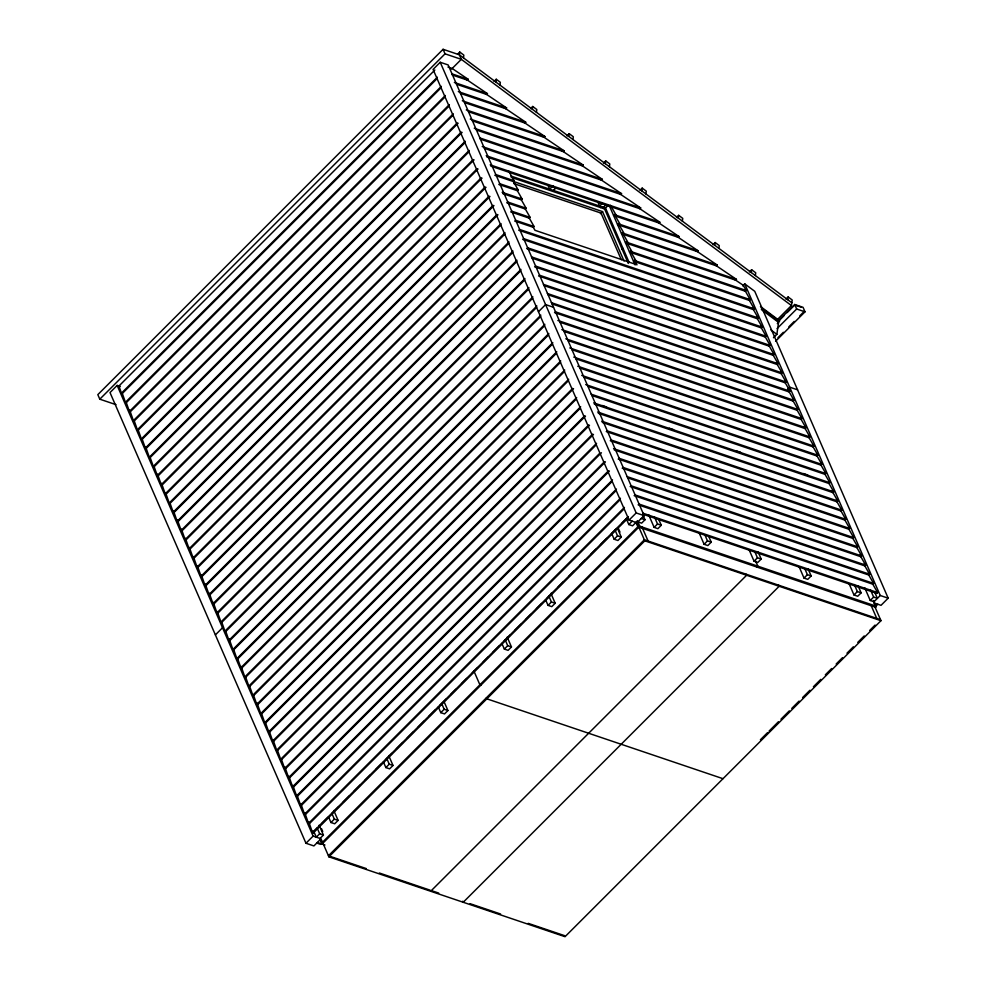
<?xml version="1.0" encoding="UTF-8"?>
<svg xmlns="http://www.w3.org/2000/svg" width="986" height="986" viewBox="0 0 986 986"><rect width="100%" height="100%" fill="white"/><g stroke="black" fill="none" stroke-linecap="round" stroke-linejoin="round"><path stroke-width="1.48" d="M463.457 57.866L463.851 55.105L459.747 52.036L459.353 54.809L461.325 59.333L791.425 305.537L776.561 320.401M495.835 82.011L496.241 79.25L500.346 82.319L499.939 85.079M532.329 109.224L532.723 106.463L536.828 109.532L536.433 112.293M568.811 136.438L569.205 133.677L573.31 136.734L572.915 139.507M605.293 163.651L605.7 160.891L609.804 163.947L609.397 166.708M641.775 190.865L642.182 188.104L646.286 191.161L645.892 193.922M678.269 218.079L678.664 215.318L682.768 218.374L682.374 221.135M714.751 245.292L715.158 242.531L719.262 245.588L718.856 248.349M751.233 272.506L751.64 269.733L755.744 272.802L755.338 275.562M773.468 337.742L776.857 334.353L778.583 322.385L761.34 309.53M777.313 323.654L779.593 320.746L760.465 306.473M787.728 299.707L788.122 296.946L792.226 300.015L791.425 305.537M791.832 302.776L459.353 54.809L443.084 49.3L97.824 394.646L99.796 399.182L116.065 404.679M99.796 399.182L445.043 53.836L461.325 59.333L451.514 69.143M117.149 385.415L110.013 392.564L305.968 843.252L313.893 845.926L321.042 838.778L313.117 836.103L117.149 385.415L120.329 386.487M440.224 62.266L433.076 69.414L629.043 520.103L636.968 522.777L644.117 515.629L448.149 64.94L440.224 62.266L636.18 512.954L644.117 515.629M434.863 70.018L118.949 386.019L121.451 393.18L122.326 393.476L437.168 78.56M457.578 54.218L459.747 52.036M121.451 393.18L437.377 77.167M122.202 393.106L125.432 402.325L441.358 86.324M441.149 87.705L126.307 402.621L125.432 402.325M126.183 402.251L129.412 411.482L445.339 95.482M445.13 96.862L130.288 411.778L129.412 411.482M447.94 67.036L452.18 68.478L468.288 79.373L467.5 80.162L452.352 75.035M129.696 410.09L133.393 420.64L449.32 104.627M449.111 106.02L134.269 420.936L133.393 420.64M134.145 420.566L137.374 429.785L453.289 113.784M453.079 115.165L138.25 430.081L137.374 429.785M494.06 81.431L496.241 79.25M138.114 429.723L141.355 438.943L457.27 122.942M458.145 123.238L142.231 439.238L141.355 438.943M464.948 78.436L487.441 93.658L486.653 94.446L456.456 84.229M142.095 438.869L145.336 448.1L461.251 132.099M462.126 132.395L146.211 448.396L145.336 448.1M145.62 446.707L149.317 457.245L465.232 141.244M465.022 142.625L150.192 457.541L149.317 457.245M482.857 91.883L506.607 107.942L505.806 108.731L460.388 93.374M150.057 457.184L153.298 466.403L469.213 150.402M469.003 151.782L154.173 466.698L153.298 466.403M154.038 466.329L157.279 475.56L473.194 159.559M474.069 159.855L158.154 475.856L157.279 475.56M530.542 108.645L532.723 106.463M157.563 474.167L161.248 484.705L477.175 168.705M478.05 169L162.135 485.013L161.248 484.705M503.267 107.006L525.76 122.227L524.971 123.028L464.418 102.544M165.229 493.863L481.156 177.862L482.031 178.158L166.104 494.159L165.229 493.863L161.544 483.325M165.981 493.789L169.21 503.02L485.137 187.02M486.012 187.315L170.085 503.316L169.21 503.02M521.163 120.452L544.913 136.524L544.124 137.313L468.424 111.701M169.962 502.946L173.191 512.178L489.118 196.165M489.993 196.46L174.066 512.473L173.191 512.178M508.517 170.824L514.187 180.783L513.398 181.572L494.812 175.274M173.474 510.785L177.172 521.323L493.099 205.322M493.974 205.618L178.047 521.619L177.172 521.323M567.036 135.858L569.205 133.677M513.201 181.227L518.168 189.928L517.379 190.717L498.78 184.431M177.455 519.93L181.153 530.48L497.08 214.48M497.955 214.775L182.028 530.776L181.153 530.48M541.573 135.587L564.066 150.809L563.277 151.597L472.38 120.847M517.182 190.372L522.149 199.086L521.36 199.875L502.761 193.589M181.436 529.088L185.134 539.638L501.061 223.625M500.851 225.005L186.009 539.934L185.134 539.638M520.448 198.285L526.13 208.243L525.341 209.032L506.742 202.746M185.417 538.245L189.115 548.783L505.029 232.782M504.82 234.163L189.99 549.079L189.115 548.783M553.072 185.775L549.695 189.164L547.871 184.974M553.442 190.434L555.981 187.895M525.144 208.687L530.111 217.388L529.322 218.189L510.723 211.891M559.481 149.022L583.219 165.093L582.43 165.882L476.386 130.016M189.398 547.39L193.096 557.94L509.01 241.94M508.801 243.32L193.971 558.236L193.096 557.94M529.125 217.832L534.092 226.546L533.303 227.335L514.704 221.049M193.379 556.548L197.077 567.098L512.991 251.085M512.782 252.478L197.952 567.394L197.077 567.098M603.518 163.072L605.7 160.891M197.36 565.705L201.058 576.243L516.972 260.242M516.763 261.623L201.933 576.539L201.058 576.243M579.879 164.157L602.372 179.378L601.583 180.167L480.342 139.162M201.341 574.85L205.039 585.401L520.953 269.4M520.744 270.78L205.914 585.696L205.039 585.401M205.322 584.008L209.02 594.558L524.934 278.545M524.725 279.938L209.895 594.854L209.02 594.558M602.187 203.523L599.648 206.062L597.886 201.994M600.622 207.602L601.534 206.69M603.407 207.331L605.946 204.792M511.229 177.357L604.591 208.933L608.029 205.495M600.462 213.666L602.545 211.596L624.039 261.031M597.787 177.591L621.537 193.663L620.749 194.452L484.336 148.319M609.582 206.271L610.519 205.322M209.303 593.165L212.988 603.703L528.915 287.702M528.706 289.083L213.876 603.999L212.988 603.703M613.563 215.416L614.5 214.48L620.182 224.438L698.15 250.814L697.361 251.603L619.393 225.227L620.182 224.438M213.284 602.323L216.969 612.861L532.896 296.86M640 190.286L642.182 188.104M532.686 298.24L217.857 613.156L216.969 612.861M678.997 236.529L616.201 215.281L615.412 216.07L678.208 237.318L678.997 236.529L656.503 221.308M617.544 224.574L618.481 223.637L624.163 233.583L717.303 265.098L716.514 265.887L623.374 234.385L624.163 233.583M217.265 611.468L220.95 622.018L536.877 306.005M536.667 307.398L221.825 622.314L220.95 622.018M619.442 193.576L640.69 207.947L639.902 208.736L486.874 156.984M215.379 634.898L222.528 627.749M538.442 311.749L545.591 304.6L553.516 307.275M621.525 233.731L622.462 232.782L628.144 242.741L736.468 279.383L735.679 280.172L627.342 243.53L628.144 242.741M221.702 621.944L224.931 631.163L540.858 315.163M540.648 316.543L225.806 631.459L224.931 631.163M625.494 242.876L626.443 241.94L632.112 251.898L746.229 290.488L745.428 291.277L631.323 252.687L632.112 251.898M225.683 631.089L228.912 640.321L544.839 324.32M544.629 325.7L229.787 640.617L228.912 640.321M622.154 249.347L623.066 248.447M629.475 252.034L630.424 251.097L636.093 261.043L750.198 299.645L749.409 300.434L635.304 261.845L636.093 261.043M229.196 638.928L232.893 649.478L548.82 333.478M638.595 207.861L659.844 222.232L659.055 223.021L490.843 166.129M548.61 334.858L233.768 649.774L232.893 649.478M676.495 217.487L678.664 215.318M633.456 261.191L634.405 260.242L637.005 264.803L534.991 230.305L532.391 225.745M233.645 649.404L236.874 658.623L552.801 342.623M552.591 344.003L237.749 658.919L236.874 658.623M237.626 658.562L240.855 667.781L556.782 351.78M556.572 353.161L241.73 668.077L240.855 667.781M241.139 666.388L244.836 676.938L560.751 360.938M560.541 362.318L245.711 677.234L244.836 676.938M245.588 676.864L248.817 686.083L564.731 370.083M564.522 371.463L249.692 686.392L248.817 686.083M249.557 686.022L252.798 695.241L568.712 379.24M568.503 380.621L253.673 695.537L252.798 695.241M712.977 244.701L715.158 242.531M253.538 695.167L256.779 704.398L572.693 388.398M573.569 388.694L257.654 704.694L256.779 704.398M257.063 703.006L260.76 713.556L576.674 397.543M576.465 398.923L261.635 713.852L260.76 713.556M261.5 713.482L264.741 722.701L580.655 406.7M580.446 408.081L265.616 722.997L264.741 722.701M265.481 722.627L268.71 731.858L584.636 415.858M585.511 416.154L269.597 732.154L268.71 731.858M269.005 730.466L272.691 741.016L588.617 425.003M589.492 425.299L273.566 741.312L272.691 741.016M749.459 271.914L751.64 269.733M272.986 739.623L276.672 750.161L592.598 434.16M593.473 434.456L277.547 750.457L276.672 750.161M742.692 285.891L744.738 283.845L754.746 291.314L888.176 598.182L881.028 605.33L874.101 602.988M277.423 750.087L280.653 759.319L596.579 443.318M596.37 444.698L281.528 759.614L280.653 759.319M281.404 759.245L284.634 768.476L599.476 453.548M601.435 452.759L285.509 768.772L284.634 768.476M748.51 298.844L754.179 308.803L753.39 309.592L518.71 230.206M284.917 767.083L288.615 777.621L604.541 461.621M605.416 461.916L289.49 777.917L288.615 777.621M752.491 307.989L758.16 317.948L757.371 318.737L522.691 239.364M288.898 776.228L292.596 786.779L608.522 470.778M609.397 471.074L293.471 787.074L292.596 786.779M785.941 299.128L788.122 296.946M756.472 317.147L762.141 327.105L761.352 327.894L526.672 248.521M292.879 785.386L296.576 795.936L612.503 479.923M612.294 481.316L297.452 796.232L296.576 795.936M778.361 320.832L794.704 304.489L803.048 307.312L805.007 311.822L775.6 341.242M779.519 320.216L783.87 315.877M787.136 312.611L794.741 305.007M760.44 326.304L766.122 336.263L765.333 337.052L532.107 258.159M296.86 794.543L300.557 805.081L616.472 489.081M777.054 328.609L796.663 309L805.007 311.822M616.262 490.461L301.433 805.377L300.557 805.081M765.136 336.694L770.103 345.408L769.314 346.197L534.634 266.824M777.942 337.717L783.377 332.282M788.812 326.847L794.248 321.411M799.671 315.976L804.021 311.625M300.841 803.701L304.538 814.239L620.453 498.238M620.243 499.619L305.413 814.535L304.538 814.239M769.117 345.852L774.084 354.566L773.295 355.354L538.615 275.981M304.822 812.846L308.519 823.396L624.434 507.383M624.224 508.776L309.394 823.692L308.519 823.396M772.383 353.764L778.065 363.723L777.276 364.512L544.05 285.62M308.803 822.004L312.5 832.541L628.415 516.541M317.085 828.252L313.819 831.506L316.284 837.176L319.674 833.786L323.433 835.056L320.043 838.445M321.424 823.902L327.944 817.394M332.282 813.043L338.79 806.536M343.14 802.185L349.648 795.677M353.999 791.327L360.506 784.819M364.845 780.468L370.28 775.045M375.703 769.61L381.138 764.187M385.477 759.836L391.984 753.316M396.335 748.978L402.843 742.458M407.193 738.12L413.701 731.6M418.052 727.261L424.559 720.741M428.898 716.403L435.418 709.883M439.756 705.545L446.276 699.025M450.614 694.686L456.037 689.251M461.473 683.828L466.896 678.393M472.331 672.957L477.754 667.534M483.189 662.099L488.612 656.676M492.951 652.325L499.471 645.818M503.809 641.467L510.329 634.959M514.667 630.609L521.187 624.101M525.526 619.75L530.949 614.327M536.384 608.892L541.807 603.469M547.242 598.034L552.665 592.611M558.088 587.175L563.524 581.74M568.947 576.317L574.382 570.882M579.805 565.459L585.24 560.023M590.663 554.6L596.086 549.165M600.437 544.827L606.945 538.307M611.295 533.968L616.718 528.533M622.141 523.11L627.577 517.675M312.5 832.541L313.375 832.837L628.205 517.921M305.968 843.252L313.117 836.103M629.043 520.103L636.18 512.954M330.951 822.509L334.34 819.12L338.099 820.389L334.71 823.778L330.951 822.509L328.511 816.876M385.871 767.576L389.248 764.187L393.007 765.469L389.618 768.846L385.871 767.576L383.418 761.944M440.779 712.656L444.156 709.267L447.915 710.536L444.526 713.926L440.779 712.656L438.326 707.024M504.339 649.071L507.716 645.694L511.475 646.964L508.086 650.353L504.339 649.071L501.886 643.451M548.043 605.367L551.42 601.978L555.18 603.247L551.79 606.636L548.043 605.367L545.591 599.735M614.155 539.231L617.544 535.842L621.291 537.111L617.914 540.501L614.155 539.231L611.714 533.599M626.381 518.919L628.821 524.552L632.211 521.175M776.364 362.922L782.046 372.868L781.257 373.657L548.031 294.777M635.97 522.444L632.581 525.821L628.821 524.552M320.117 838.605L321.941 842.808L637.856 526.795L875.999 607.351L874.175 603.149M322.2 842.648L320.512 844.336L316.752 843.067M643.168 515.542L645.004 519.758L641.627 523.147L637.868 521.877M873.473 600.511L875.901 606.107L639.766 526.241L322.04 844.041L320.216 839.85M781.06 373.312L786.027 382.026L785.238 382.815L552.012 303.934M787.617 389.199L789.65 387.153L797.588 389.827M785.041 382.469L790.008 391.183L789.219 391.972L554.539 312.587M654.137 527.374L657.526 523.997L661.273 525.267L657.896 528.656L654.137 527.374L648.628 514.704M328.437 855.786L644.363 539.773L880.498 619.652M328.893 856.834L644.807 540.821L880.954 620.699L565.027 936.7L328.893 856.834L321.609 840.097M788.307 390.382L793.989 400.328L793.2 401.129L559.974 322.237M792.288 399.527L797.97 409.486L797.181 410.275L563.955 331.395M796.971 409.93L801.951 418.643L801.15 419.432L567.936 340.54M800.952 419.087L805.919 427.788L805.131 428.59L571.917 349.697M804.231 426.987L809.9 436.946L809.112 437.735L575.898 358.855M704.103 544.284L707.48 540.895L711.239 542.164L707.849 545.554L704.103 544.284L699.197 533.019M808.914 437.39L813.881 446.103L813.093 446.892L579.867 368.012M812.895 446.547L817.862 455.261L817.074 456.05L583.848 377.157M816.162 454.447L821.843 464.406L821.055 465.195L587.829 386.315M820.142 463.605L825.824 473.563L825.035 474.352L591.81 395.472M824.838 474.007L829.805 482.721L829.016 483.51L594.336 404.124M754.056 561.182L757.445 557.793L761.204 559.062L757.815 562.451L754.056 561.182L749.163 549.917M430.685 891.258L746.612 575.257L746.155 574.209M756.928 567.073L757.827 566.174L755.399 560.578M828.819 483.152L833.786 491.866L832.997 492.655L598.317 413.282M832.085 491.065L837.767 501.024L836.978 501.812L602.298 422.439M836.066 500.222L841.748 510.181L840.959 510.97L606.279 431.585M840.762 510.612L845.729 519.326L844.94 520.115L610.26 440.742M844.028 518.525L849.71 528.484L848.921 529.272L614.241 449.899M804.021 578.079L807.411 574.69L811.158 575.96L807.78 579.349L804.021 578.079L799.128 566.814M848.009 527.683L853.691 537.641L852.902 538.43L618.21 459.045M852.693 538.073L857.672 546.786L856.871 547.575L622.191 468.202M856.674 547.23L861.641 555.944L860.852 556.733L627.638 477.853M859.952 555.143L865.622 565.101L864.833 565.89L630.153 486.505M863.933 564.3L869.603 574.246L868.814 575.035L634.134 495.662M853.987 594.977L857.364 591.588L861.123 592.857L857.734 596.247L853.987 594.977L849.082 583.712M867.902 573.445L873.584 583.404L872.795 584.193L638.115 504.82M643.168 514.298L876.776 593.35L877.565 592.561L871.883 582.603M864.747 587.804L870.256 600.474L873.633 597.097L877.392 598.366L874.939 592.734L875.864 591.76L876.776 593.35M888.176 598.182L880.251 595.507L874.003 601.743L870.256 600.474M875.001 607.006L877.86 604.258M760.403 739.771L767.589 732.586M769.055 731.119L778.447 721.727M780.961 719.213L789.305 710.869M791.783 708.392L799.067 701.095M802.592 697.57L809.925 690.237M813.413 686.749L820.783 679.379M825.319 674.843L831.642 668.52M836.14 664.022L842.5 657.662M846.962 653.2L853.358 646.804M857.771 642.379L864.217 635.933M869.64 630.51L875.063 625.075M451.761 73.777L468.288 79.373M454.361 82.467L487.441 93.658M458.342 91.624L506.607 107.942M462.323 100.782L525.76 122.227M466.304 109.927L544.913 136.524M470.285 119.084L564.066 150.809M474.266 128.242L583.219 165.093M479.689 137.88L602.372 179.378M482.228 146.544L621.537 193.663M486.209 155.702L640.69 207.947M490.19 164.847L659.844 222.232M510.699 175.976L605.49 208.034L629.204 262.572M495.601 174.485L514.187 180.783M513.854 181.597L602.545 211.596M513.805 183.593L601.041 213.099L621.303 259.712M499.582 183.642L518.168 189.928M502.12 192.307L522.149 199.086M507.531 201.945L526.13 208.243M795.985 305.426L801.002 307.114M511.512 211.103L530.111 217.388M515.493 220.26L534.092 226.546M519.499 229.418L754.179 308.803M523.48 238.575L758.16 317.948M527.461 247.732L762.141 327.105M531.442 256.878L766.122 336.263M535.423 266.035L770.103 345.408M539.404 275.193L774.084 354.566M543.385 284.338L778.065 363.723M547.366 293.495L782.046 372.868M551.347 302.653L786.027 382.026M555.328 311.798L790.008 391.183M557.842 320.462L793.989 400.328M561.823 329.62L797.97 409.486M565.804 338.765L801.951 418.643M569.785 347.922L805.919 427.788M573.766 357.08L809.9 436.946M577.747 366.225L813.881 446.103M581.728 375.383L817.862 455.261M585.709 384.54L821.843 464.406M591.144 394.178L825.824 473.563M602.175 405.492L606.55 406.971M669.223 428.17L673.598 429.649M736.271 450.849L740.646 452.327M803.331 473.526L807.694 475.005M593.671 402.843L829.805 482.721M597.652 412L833.786 491.866M601.633 421.158L837.767 501.024M607.068 430.796L841.748 510.181M611.049 439.953L845.729 519.326M613.563 448.618L849.71 528.484M619.011 458.256L853.691 537.641M622.979 467.413L857.672 546.786M626.96 476.571L861.641 555.944M630.941 485.716L865.622 565.101M634.922 494.873L869.603 574.246M638.903 504.031L873.584 583.404M642.884 513.176L877.565 592.561M641.257 518.488L645.004 519.758M480.897 685.134L479.899 684.802L473.81 670.813M722.985 778.693L486.85 698.827L486.394 697.78M321.941 842.808L322.94 843.141M317.541 842.512L324.949 845.027M329.891 856.279L366.25 868.567M379.339 873.004L430.229 890.21M431.646 890.691L438.721 893.082M470.051 903.681L500.592 914.01M528.213 923.352L564.571 935.652M676.914 236.43L698.15 250.814M694.81 249.877L717.303 265.098M713.975 264.162L736.468 279.383M733.14 278.459L743.271 285.311L746.229 290.488M761.217 307.854L779.495 321.485M770.818 329.854L776.857 334.353M602.656 207.504L606.353 210.252M745.231 290.932L750.198 299.645M611.234 206.567L616.201 215.281M794.704 304.489L796.663 309M744.738 283.845L880.251 595.507M870.576 590.047L873.633 597.097M874.237 605.268L880.954 620.699M871.057 605.305L876.739 618.382M858.054 585.82L861.123 592.857M854.307 584.55L857.364 591.588M808.101 568.922L811.158 575.96M804.958 569.058L807.411 574.69M778.693 585.216L779.15 586.263L463.235 902.264L462.779 901.216M609.484 206.049L635.083 264.926M758.135 552.024L761.204 559.062M754.993 552.16L757.445 557.793M604.591 208.933L628.279 263.422M708.786 536.532L711.239 542.164M705.039 535.262L707.48 540.895M658.833 519.634L661.273 525.267M654.457 516.96L657.526 523.997M443.084 49.3L445.043 53.836M641.861 526.66L648.11 541.055M637.326 520.633L639.766 526.241M636.426 521.545L644.807 540.821M636.032 522.605L637.856 526.795M618.136 527.88L619.972 532.12M617.618 528.669L621.291 537.111M615.091 530.209L617.544 535.842M550.891 593.387L555.18 603.247M548.98 596.345L551.42 601.978M507.186 637.104L511.475 646.964M505.276 640.062L507.716 645.694M444.242 702.094L447.915 710.536M441.716 703.634L444.156 709.267M388.718 755.609L393.007 765.469M386.808 758.567L389.248 764.187M333.81 810.529L338.099 820.389M331.888 813.487L334.34 819.12M321.498 828.647L322.718 831.469M319.144 825.208L323.433 835.056M317.221 828.154L319.674 833.786M312.784 831.161L313.375 832.837"/></g></svg>
